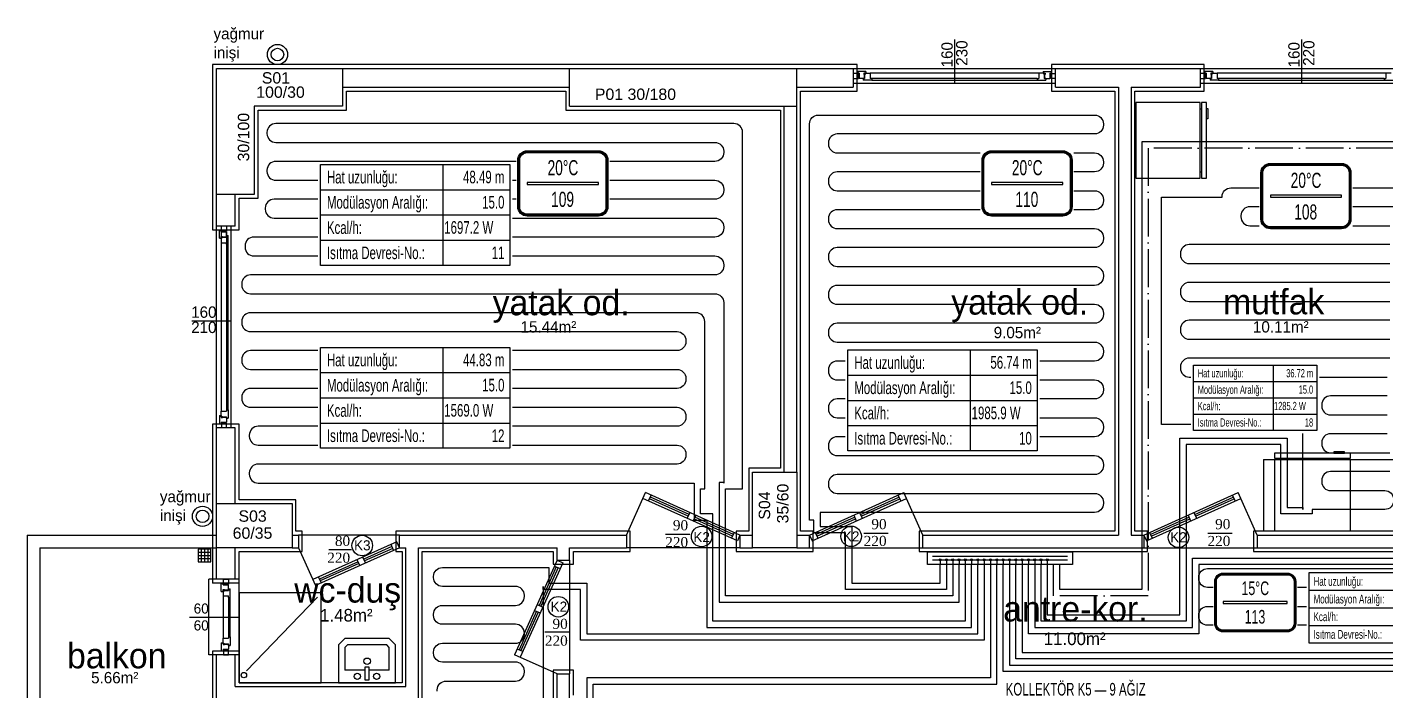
# Model space of a CAD drawing. Header units: centimetres. Extents: x 252602 to 265542, y -444050 to -441150.
# Drawn here: x 254639 to 255716, y -441994 to -441468 of the extents above; entities that cross this region are included whole.
import ezdxf
from ezdxf.enums import TextEntityAlignment as Align

# ---------------------------------------------------------------- set-up
doc = ezdxf.new("R2010")
doc.units = ezdxf.units.CM
doc.linetypes.add('ROTAS_ISITMA_DONUS', pattern=[40, 30, -5, 0, -5])
for name, color, linetype in [('ROTAS-ISITMA-CAP', 41, 'Continuous'), ('ROTAS-ISITMA-DONUS-BORU', 30, 'ROTAS_ISITMA_DONUS'), ('ROTAS-ISITMA-ETIKET', 2, 'Continuous'), ('ROTAS-ISITMA-GIDIS-BORU', 10, 'Continuous'), ('ROTAS-ISITMA-KOLLEKTOR', 1, 'Continuous'), ('ROTAS-ISITMA-MAHAL-ETIKET', 2, 'Continuous'), ('ROTAS-MIMARI', 8, 'Continuous'), ('ROTAS-MIMARI-YAZI', 8, 'Continuous')]:
    doc.layers.add(name, color=color, linetype=linetype)
doc.layers.add('ROTAS-ISITMA-PEX', color=1, linetype='Continuous', lineweight=30)
doc.styles.add('arial_1_18', font='arial.ttf', dxfattribs={"height": 0.2})
doc.styles.add('ROTAS-YAZI', font='arial.ttf')

# ---------------------------------------------------------------- blocks, each defined once
blk = doc.blocks.new('ROTAS-YI-MAHAL')
at = {"color": 2, "extrusion": (0, 0, -1)}
for points in [[(35.7, -18.4), (35.7, 18.4, 0.414214), (28.2, 25.9), (-28.2, 25.9, 0.414214), (-35.7, 18.4), (-35.7, -18.4, 0.414214), (-28.2, -25.9), (28.2, -25.9, 0.414214)], [(34.2, -18.4), (34.2, 18.4, 0.414214), (28.2, 24.4), (-28.2, 24.4, 0.414214), (-34.2, 18.4), (-34.2, -18.4, 0.414214), (-28.2, -24.4), (28.2, -24.4, 0.414214)]]:
    blk.add_lwpolyline(points, format="xyb", close=True, dxfattribs=at)
at = {"color": 4, "extrusion": (0, 0, -1)}
for points in [[(35.2, -18.4), (35.2, 18.4, 0.414214), (28.2, 25.4), (-28.2, 25.4, 0.414214), (-35.2, 18.4), (-35.2, -18.4, 0.414214), (-28.2, -25.4), (28.2, -25.4, 0.414214)], [(34.7, -18.4), (34.7, 18.4, 0.414214), (28.2, 24.9), (-28.2, 24.9, 0.414214), (-34.7, 18.4), (-34.7, -18.4, 0.414214), (-28.2, -24.9), (28.2, -24.9, 0.414214)]]:
    blk.add_lwpolyline(points, format="xyb", close=True, dxfattribs=at)
at = {"color": 2, "extrusion": (0, 0, -1)}
blk.add_lwpolyline([(28.2, -0.8), (-28.2, -0.8), (-28.2, 0.8), (28.2, 0.8)], close=True, dxfattribs=at)
at = {"color": 4, "style": 'ROTAS-YAZI', "width": 0.65}
blk.add_attdef('DERECE', (-12.1, 6.5), '', height=12, dxfattribs=at)
at = {"color": 2, "style": 'ROTAS-YAZI', "width": 0.65, "flags": 1}
for tag in ['ALAN', 'MAHAL']:
    blk.add_attdef(tag, (0, 0), '', height=5, dxfattribs=at)
at = {"color": 1, "style": 'ROTAS-YAZI', "width": 0.65}
blk.add_attdef('NO', (-9.3, -18.6), '', height=12, dxfattribs=at)
blk = doc.blocks.new('ROTAS-YI-ETIKET')
at = {"color": 2}
for p, q in [((96.9, 0), (96.9, -80)), ((0, -20), (150, -20)), ((0, -40), (150, -40)), ((0, -60), (150, -60))]:
    blk.add_line(p, q, dxfattribs=at)
at = {"color": 2, "extrusion": (0, 0, -1)}
blk.add_lwpolyline([(-150, 0), (-150, -80), (0, -80), (0, 0)], close=True, dxfattribs=at)
at = {"color": 2, "style": 'ROTAS-YAZI', "width": 0.65}
for s, p in [('Hat uzunluğu:', (5, -10)), ('Modülasyon Aralığı:', (5, -30)), ('Kcal/h:', (5, -50)), ('Isıtma Devresi-No.:', (5, -70))]:
    blk.add_text(s, height=10, dxfattribs=at).set_placement(p, align=Align.MIDDLE_LEFT)
at = {"color": 2, "style": 'ROTAS-YAZI', "width": 0.65, "flags": 1}
for tag in ['ALAN', 'NO', 'DERECE', 'BORU', 'MAHAL']:
    blk.add_attdef(tag, (0, 0), '', height=5, dxfattribs=at)
at = {"color": 2, "style": 'ROTAS-YAZI', "width": 0.65}
for tag, p in [('UZ', (145.7, -14.9)), ('AR', (145.7, -34.9)), ('NO1', (145.7, -75))]:
    blk.add_attdef(tag, text='', height=10, dxfattribs=at).set_placement(p, align=Align.RIGHT)
blk.add_attdef('YER', (98, -54.9), '', height=10, dxfattribs=at)

msp = doc.modelspace()

# ---------------------------------------------------------------- linework, layer by layer
at = {"layer": 'ROTAS-ISITMA-DONUS-BORU'}
msp.add_lwpolyline([(255767.3, -441565.9), (255763, -441564), (255528, -441564), (255528, -441919), (255453, -441919), (255453, -441894)], dxfattribs=at)
at = {"layer": 'ROTAS-ISITMA-GIDIS-BORU'}
msp.add_lwpolyline([(255767.3, -441565.9), (255773, -441564), (255773, -441559), (255523, -441559), (255523, -441914), (255458, -441914), (255458, -441894)], dxfattribs=at)
at = {"layer": 'ROTAS-ISITMA-KOLLEKTOR'}
for p, q in [((255357, -441887.5), (255464, -441887.5)), ((255357, -441890.5), (255464, -441890.5)), ((255363, -441890.5), (255363, -441894)), ((255368, -441890.5), (255368, -441894)), ((255373, -441890.5), (255373, -441894)), ((255378, -441890.5), (255378, -441894)), ((255383, -441890.5), (255383, -441894)), ((255388, -441890.5), (255388, -441894)), ((255393, -441890.5), (255393, -441894)), ((255398, -441890.5), (255398, -441894)), ((255403, -441890.5), (255403, -441894)), ((255408, -441890.5), (255408, -441894)), ((255413, -441890.5), (255413, -441894)), ((255418, -441890.5), (255418, -441894)), ((255423, -441890.5), (255423, -441894)), ((255428, -441890.5), (255428, -441894)), ((255433, -441890.5), (255433, -441894)), ((255438, -441890.5), (255438, -441894)), ((255443, -441890.5), (255443, -441894)), ((255448, -441890.5), (255448, -441894))]:
    msp.add_line(p, q, dxfattribs=at)
msp.add_lwpolyline([(255353, -441884), (255468, -441884), (255468, -441894), (255353, -441894)], close=True, dxfattribs=at)
for centre in [(255363, -441890.5), (255368, -441890.5), (255373, -441890.5), (255378, -441890.5), (255383, -441890.5), (255388, -441890.5), (255393, -441890.5), (255398, -441890.5), (255403, -441890.5), (255408, -441890.5), (255413, -441890.5), (255418, -441890.5), (255423, -441890.5), (255428, -441890.5), (255433, -441890.5), (255438, -441890.5), (255443, -441890.5), (255448, -441890.5)]:
    msp.add_circle(centre, 0.8, dxfattribs=at)
at = {"layer": 'ROTAS-ISITMA-PEX'}
for points in [[(255368, -441894), (255368, -441914), (255288, -441914), (255288, -441869), (255263, -441869), (255263, -441859), (255259.5, -441859), (255259.5, -441852.8), (255259.5, -441544.8, -0.414214), (255266.5, -441537.8), (255485.5, -441537.8, -0.414214), (255492.5, -441544.8), (255492.5, -441545.8, -0.414214), (255485.5, -441552.8), (255281.5, -441552.8, 0.414214), (255274.5, -441559.8), (255274.5, -441560.8, 0.414214), (255281.5, -441567.8), (255485.5, -441567.8, -0.414214), (255492.5, -441574.8), (255492.5, -441575.8, -0.414214), (255485.5, -441582.8), (255281.5, -441582.8, 0.414214), (255274.5, -441589.8), (255274.5, -441590.8, 0.414214), (255281.5, -441597.8), (255485.5, -441597.8, -0.414214), (255492.5, -441604.8), (255492.5, -441605.8, -0.414214), (255485.5, -441612.8), (255281.5, -441612.8, 0.414214), (255274.5, -441619.8), (255274.5, -441620.8, 0.414214), (255281.5, -441627.8), (255485.5, -441627.8, -0.414214), (255492.5, -441634.8), (255492.5, -441635.8, -0.414214), (255485.5, -441642.8), (255281.5, -441642.8, 0.414214), (255274.5, -441649.8), (255274.5, -441650.8, 0.414214), (255281.5, -441657.8), (255485.5, -441657.8, -0.414214), (255492.5, -441664.8), (255492.5, -441665.8, -0.414214), (255485.5, -441672.8), (255281.5, -441672.8, 0.414214), (255274.5, -441679.8), (255274.5, -441680.8, 0.414214), (255281.5, -441687.8), (255485.5, -441687.8, -0.414214), (255492.5, -441694.8), (255492.5, -441695.8, -0.414214), (255485.5, -441702.8), (255281.5, -441702.8, 0.414214), (255274.5, -441709.8), (255274.5, -441710.8, 0.414214), (255281.5, -441717.8), (255485.5, -441717.8, -0.414214), (255492.5, -441724.8), (255492.5, -441725.8, -0.414214), (255485.5, -441732.8), (255281.5, -441732.8, 0.414214), (255274.5, -441739.8), (255274.5, -441740.8, 0.414214), (255281.5, -441747.8), (255485.5, -441747.8, -0.414214), (255492.5, -441754.8), (255492.5, -441755.8, -0.414214), (255485.5, -441762.8), (255281.5, -441762.8, 0.414214), (255274.5, -441769.8), (255274.5, -441770.8, 0.414214), (255281.5, -441777.8), (255485.5, -441777.8, -0.414214), (255492.5, -441784.8), (255492.5, -441785.8, -0.414214), (255485.5, -441792.8), (255281.5, -441792.8, 0.414214), (255274.5, -441799.8), (255274.5, -441800.8, 0.414214), (255281.5, -441807.8), (255485.5, -441807.8, -0.414214), (255492.5, -441814.8), (255492.5, -441815.8, -0.414214), (255485.5, -441822.8), (255281.5, -441822.8, 0.414214), (255274.5, -441829.8), (255274.5, -441830.8, 0.414214), (255281.5, -441837.8), (255485.5, -441837.8, -0.414214), (255492.5, -441844.8), (255492.5, -441845.8, -0.414214), (255485.5, -441852.8), (255274.5, -441852.8), (255268, -441852.8), (255268, -441864), (255293, -441864), (255293, -441909), (255363, -441909), (255363, -441894)], [(255373, -441894), (255373, -441919), (255193, -441919), (255193, -441834), (255206.5, -441834), (255206.5, -441829.5), (255206.5, -441551.5, 0.414214), (255199.5, -441544.5), (254836.5, -441544.5, 0.414214), (254829.5, -441551.5), (254829.5, -441552.5, 0.414214), (254836.5, -441559.5), (255184.5, -441559.5, -0.414214), (255191.5, -441566.5), (255191.5, -441567.5, -0.414214), (255184.5, -441574.5), (254836.5, -441574.5, 0.414214), (254829.5, -441581.5), (254829.5, -441582.5, 0.414214), (254836.5, -441589.5), (255184.5, -441589.5, -0.414214), (255191.5, -441596.5), (255191.5, -441597.5, -0.414214), (255184.5, -441604.5), (254835.1, -441604.5, 0.414214), (254828.1, -441611.5), (254828.1, -441612.5, 0.414214), (254835.1, -441619.5), (255184.5, -441619.5, -0.414214), (255191.5, -441626.5), (255191.5, -441627.5, -0.414214), (255184.5, -441634.5), (254819.1, -441634.5, 0.414214), (254812.1, -441641.5), (254812.1, -441642.5, 0.414214), (254819.1, -441649.5), (255184.5, -441649.5, -0.414214), (255191.5, -441656.5), (255191.5, -441657.5, -0.414214), (255184.5, -441664.5), (254816.5, -441664.5, 0.414214), (254809.5, -441671.5), (254809.5, -441672.5, 0.414214), (254816.5, -441679.5), (255184.5, -441679.5, -0.414214), (255191.5, -441686.5), (255191.5, -441829.5), (255191.5, -441829), (255188, -441829), (255188, -441924), (255378, -441924), (255378, -441894)], [(255448, -441894), (255448, -441934), (255553, -441934), (255553, -441794), (255638, -441794), (255638, -441849), (255650.5, -441849), (255650.5, -441850.5), (255650.5, -441783), (255538.5, -441783), (255538.5, -441603), (255586.5, -441603), (255586.5, -441602.5, -0.414214), (255593.5, -441595.5), (255727.9, -441595.5, -0.414214)], [(255727.9, -441610.5), (255608.5, -441610.5, 0.414214), (255601.5, -441617.5), (255601.5, -441618.5, 0.414214), (255608.5, -441625.5), (255719.5, -441625.5, -0.414214)], [(255719.5, -441640.5), (255560.5, -441640.5, 0.414214), (255553.5, -441647.5), (255553.5, -441648.5, 0.414214), (255560.5, -441655.5), (255719.5, -441655.5, -0.414214)], [(255719.5, -441670.5), (255560.5, -441670.5, 0.414214), (255553.5, -441677.5), (255553.5, -441678.5, 0.414214), (255560.5, -441685.5), (255719.5, -441685.5, -0.414214)], [(255383, -441894), (255383, -441939), (255183, -441939), (255183, -441854), (255173, -441854), (255173, -441834), (255176.5, -441834), (255176.5, -441829.5), (255176.5, -441701.5, 0.414214), (255169.5, -441694.5), (254816.5, -441694.5, 0.414214), (254809.5, -441701.5), (254809.5, -441702.5, 0.414214), (254816.5, -441709.5), (255154.5, -441709.5, -0.414214), (255161.5, -441716.5), (255161.5, -441717.5, -0.414214), (255154.5, -441724.5), (254816.5, -441724.5, 0.414214), (254809.5, -441731.5), (254809.5, -441732.5, 0.414214), (254816.5, -441739.5), (255154.5, -441739.5, -0.414214), (255161.5, -441746.5), (255161.5, -441747.5, -0.414214), (255154.5, -441754.5), (254816.5, -441754.5, 0.414214), (254809.5, -441761.5), (254809.5, -441762.5, 0.414214), (254816.5, -441769.5), (255154.5, -441769.5, -0.414214), (255161.5, -441776.5), (255161.5, -441777.5, -0.414214), (255154.5, -441784.5), (254822.5, -441784.5, 0.414214), (254815.5, -441791.5), (254815.5, -441792.5, 0.414214), (254822.5, -441799.5), (255154.5, -441799.5, -0.414214), (255161.5, -441806.5), (255161.5, -441807.5, -0.414214), (255154.5, -441814.5), (254822.5, -441814.5, 0.414214), (254815.5, -441821.5), (254815.5, -441822.5, 0.414214), (254822.5, -441829.5), (255161.5, -441829.5), (255168, -441829.5), (255168, -441859), (255178, -441859), (255178, -441944), (255388, -441944), (255388, -441894)], [(255719.5, -441700.5), (255560.5, -441700.5, 0.414214), (255553.5, -441707.5), (255553.5, -441708.5, 0.414214), (255560.5, -441715.5), (255719.5, -441715.5, -0.414214)], [(255719.5, -441730.5), (255560.5, -441730.5, 0.414214), (255553.5, -441737.5), (255553.5, -441738.5, 0.414214), (255560.5, -441745.5), (255717.5, -441745.5, -0.414214)], [(255717.5, -441760.5), (255672.5, -441760.5, 0.414214), (255665.5, -441767.5), (255665.5, -441768.5, 0.414214), (255672.5, -441775.5), (255717.5, -441775.5, -0.414214)], [(255717.5, -441790.5), (255672.5, -441790.5, 0.414214), (255665.5, -441797.5), (255665.5, -441798.5, 0.414214), (255672.5, -441805.5), (255719.5, -441805.5, -0.414214)], [(255722.5, -441843.5, -0.414214), (255715.5, -441850.5), (255665.5, -441850.5), (255658, -441850.5), (255658, -441854), (255633, -441854), (255633, -441799), (255558, -441799), (255558, -441939), (255443, -441939), (255443, -441894)], [(255719.5, -441820.5), (255672.5, -441820.5, 0.414214), (255665.5, -441827.5), (255665.5, -441828.5, 0.414214), (255672.5, -441835.5), (255715.5, -441835.5, -0.414214), (255722.5, -441842.5)], [(254964.5, -441994.5), (254964.5, -441993.5, -0.414214), (254971.5, -441986.5), (255026.5, -441986.5, 0.414214), (255033.5, -441979.5), (255033.5, -441978.5, 0.414214), (255026.5, -441971.5), (254968.5, -441971.5, -0.414214), (254961.5, -441964.5), (254961.5, -441963.5, -0.414214), (254968.5, -441956.5), (255026.5, -441956.5, 0.414214), (255033.5, -441949.5), (255033.5, -441948.5, 0.414214), (255026.5, -441941.5), (254968.5, -441941.5, -0.414214), (254961.5, -441934.5), (254961.5, -441933.5, -0.414214), (254968.5, -441926.5), (255026.5, -441926.5, 0.414214), (255033.5, -441919.5), (255033.5, -441918.5, 0.414214), (255026.5, -441911.5), (254968.5, -441911.5, -0.414214), (254961.5, -441904.5), (254961.5, -441903.5, -0.414214), (254968.5, -441896.5), (255033.5, -441896.5), (255053, -441896.5), (255053, -441909), (255083, -441909), (255083, -441949), (255393, -441949), (255393, -441894)], [(255398, -441894), (255398, -441954), (255078, -441954), (255078, -441914), (255048.5, -441914), (255048.5, -441911.5), (255048.5, -442234.5, -0.414214)], [(255766.5, -441912.3), (255575, -441912.3, -0.414214), (255568, -441905.3), (255568, -441904.3, -0.414214), (255575, -441897.3), (255773.5, -441897.3)], [(255781.5, -441942.3), (255575, -441942.3, -0.414214), (255568, -441935.3), (255568, -441934.3, -0.414214), (255575, -441927.3), (255766.5, -441927.3, 0.414214)]]:
    msp.add_lwpolyline(points, format="xyb", dxfattribs=at)
for points in [[(255403, -441894), (255403, -441984), (255083, -441984), (255083, -442034)], [(255088, -442037.3), (255088, -441989), (255408, -441989), (255408, -441894)], [(255858, -441979), (255413, -441979), (255413, -441894)], [(255418, -441894), (255418, -441974), (255853, -441974)], [(255834.5, -441969), (255423, -441969), (255423, -441894)], [(255428, -441894), (255428, -441964), (255819.5, -441964)], [(255778, -441894), (255568, -441894), (255568, -441949), (255433, -441949), (255433, -441894)], [(255438, -441894), (255438, -441944), (255563, -441944), (255563, -441889), (255783, -441889)]]:
    msp.add_lwpolyline(points, dxfattribs=at)
at = {"layer": 'ROTAS-MIMARI', "ltscale": 0.03}
for p, q in [((255374.4, -441477.9), (255374.4, -441512.6)), ((255649.4, -441477.9), (255649.4, -441512.6)), ((254889.4, -441497.8), (254786.4, -441497.8)), ((254786.4, -441497.8), (254786.4, -441600.8)), ((255069.4, -441497.8), (254889.4, -441497.8)), ((254889.4, -441500.8), (255069.4, -441500.8)), ((255249.4, -441497.8), (255069.4, -441497.8)), ((255297.2, -441497.8), (255249.4, -441497.8)), ((255249.4, -441500.8), (255294.2, -441500.8)), ((255294.4, -441515.8), (255294.4, -441500.8)), ((255294.4, -441515.8), (255294.4, -441500.8)), ((255294.4, -441500.8), (255454.4, -441500.8)), ((255298.4, -441504.8), (255294.4, -441504.8)), ((255297.4, -441518.8), (255297.4, -441497.8)), ((255297.7, -441503.2), (255297.7, -441504.6)), ((255304.1, -441503.2), (255297.7, -441503.2)), ((255298.9, -441504.6), (255297.7, -441504.6)), ((255298.4, -441508.8), (255298.4, -441504.8)), ((255298.9, -441504.6), (255298.9, -441508.8)), ((255302.6, -441504.6), (255302.6, -441505.6)), ((255304.1, -441504.6), (255302.6, -441504.6)), ((255302.9, -441505.6), (255302.6, -441505.6)), ((255302.9, -441505.6), (255302.9, -441508.8)), ((255303.2, -441504.6), (255307.6, -441504.6)), ((255303.2, -441504.6), (255303.2, -441505.1)), ((255303.5, -441505.1), (255303.2, -441505.1)), ((255303.5, -441505.6), (255303.2, -441505.6)), ((255303.2, -441505.6), (255303.2, -441508.8)), ((255303.5, -441505.1), (255303.5, -441505.6)), ((255304.1, -441503.2), (255304.1, -441504.6)), ((255441.2, -441504.6), (255307.6, -441504.6)), ((255307.6, -441504.6), (255307.6, -441508.8)), ((255445.6, -441504.6), (255441.2, -441504.6)), ((255441.2, -441504.6), (255441.2, -441508.8)), ((255444.7, -441503.2), (255444.7, -441504.6)), ((255444.7, -441503.2), (255451.1, -441503.2)), ((255444.7, -441504.6), (255446.2, -441504.6)), ((255445.3, -441505.1), (255445.6, -441505.1)), ((255445.3, -441505.1), (255445.3, -441505.6)), ((255445.3, -441505.6), (255445.6, -441505.6)), ((255445.6, -441504.6), (255445.6, -441505.1)), ((255445.6, -441505.6), (255445.6, -441508.8)), ((255445.9, -441505.6), (255445.9, -441508.8)), ((255445.9, -441505.6), (255446.2, -441505.6)), ((255446.2, -441504.6), (255446.2, -441505.6)), ((255449.9, -441504.6), (255449.9, -441508.8)), ((255449.9, -441504.6), (255451.1, -441504.6)), ((255450.4, -441504.8), (255454.4, -441504.8)), ((255450.4, -441508.8), (255450.4, -441504.8)), ((255451.1, -441503.2), (255451.1, -441504.6)), ((255572.4, -441497.8), (255451.4, -441497.8)), ((255451.4, -441497.8), (255451.4, -441518.8)), ((255454.4, -441500.8), (255569.4, -441500.8)), ((255454.4, -441515.8), (255454.4, -441500.8)), ((255569.4, -441515.8), (255569.4, -441500.8)), ((255569.4, -441515.8), (255569.4, -441500.8)), ((255569.4, -441500.8), (255729.4, -441500.8)), ((255573.4, -441504.8), (255569.4, -441504.8)), ((255572.4, -441518.8), (255572.4, -441497.8)), ((255572.7, -441503.2), (255572.7, -441504.6)), ((255579.1, -441503.2), (255572.7, -441503.2)), ((255573.9, -441504.6), (255572.7, -441504.6)), ((255573.4, -441508.8), (255573.4, -441504.8)), ((255573.9, -441504.6), (255573.9, -441508.8)), ((255577.6, -441504.6), (255577.6, -441505.6)), ((255579.1, -441504.6), (255577.6, -441504.6)), ((255577.9, -441505.6), (255577.6, -441505.6)), ((255577.9, -441505.6), (255577.9, -441508.8)), ((255578.2, -441504.6), (255582.6, -441504.6)), ((255578.2, -441504.6), (255578.2, -441505.1)), ((255578.5, -441505.1), (255578.2, -441505.1)), ((255578.5, -441505.6), (255578.2, -441505.6)), ((255578.2, -441505.6), (255578.2, -441508.8)), ((255578.5, -441505.1), (255578.5, -441505.6)), ((255579.1, -441503.2), (255579.1, -441504.6)), ((255716.2, -441504.6), (255582.6, -441504.6)), ((255582.6, -441504.6), (255582.6, -441508.8)), ((255720.6, -441504.6), (255716.2, -441504.6)), ((255716.2, -441504.6), (255716.2, -441508.8)), ((254889.4, -441515.8), (255069.4, -441515.8)), ((255249.4, -441515.8), (255294.2, -441515.8)), ((255294.4, -441508.8), (255298.4, -441508.8)), ((255294.4, -441512.6), (255454.4, -441512.6)), ((255302.9, -441508.8), (255298.9, -441508.8)), ((255302, -441508.8), (255303.2, -441508.8)), ((255302, -441508.8), (255302, -441510.2)), ((255308.8, -441510.2), (255302, -441510.2)), ((255308.8, -441508.8), (255307.6, -441508.8)), ((255440, -441508.8), (255308.8, -441508.8)), ((255308.8, -441508.8), (255308.8, -441510.2)), ((255308.8, -441510.2), (255440, -441510.2)), ((255440, -441508.8), (255440, -441510.2)), ((255440, -441508.8), (255441.2, -441508.8)), ((255440, -441510.2), (255446.8, -441510.2)), ((255446.8, -441508.8), (255445.6, -441508.8)), ((255445.9, -441508.8), (255449.9, -441508.8)), ((255446.8, -441508.8), (255446.8, -441510.2)), ((255454.4, -441508.8), (255450.4, -441508.8)), ((255454.4, -441515.8), (255504.4, -441515.8)), ((255504.4, -441515.8), (255504.4, -441870.8)), ((255514.4, -441515.8), (255514.4, -441870.8)), ((255514.4, -441515.8), (255569.4, -441515.8)), ((255569.4, -441508.8), (255573.4, -441508.8)), ((255569.4, -441512.6), (255729.4, -441512.6)), ((255577.9, -441508.8), (255573.9, -441508.8)), ((255577, -441508.8), (255578.2, -441508.8)), ((255577, -441508.8), (255577, -441510.2)), ((255583.8, -441510.2), (255577, -441510.2)), ((255583.8, -441508.8), (255582.6, -441508.8)), ((255715, -441508.8), (255583.8, -441508.8)), ((255583.8, -441508.8), (255583.8, -441510.2)), ((255583.8, -441510.2), (255715, -441510.2)), ((255715, -441508.8), (255715, -441510.2)), ((255715, -441508.8), (255716.2, -441508.8)), ((255715, -441510.2), (255721.8, -441510.2)), ((254892.4, -441518.8), (255066.4, -441518.8)), ((254892.4, -441533.8), (254892.4, -441518.8)), ((255066.4, -441518.8), (255066.4, -441533.8)), ((255252.4, -441518.8), (255297.2, -441518.8)), ((255252.4, -441533.8), (255252.4, -441518.8)), ((255451.4, -441518.8), (255501.4, -441518.8)), ((255501.4, -441518.8), (255501.4, -441867.8)), ((255517.4, -441867.8), (255517.4, -441518.8)), ((255517.4, -441518.8), (255572.4, -441518.8)), ((255569.2, -441527.8), (255518.1, -441527.8)), ((255518.1, -441527.8), (255518.1, -441587.8)), ((255569.2, -441587.8), (255569.2, -441527.8)), ((255570.2, -441527.8), (255570.2, -441587.8)), ((255574.1, -441527.8), (255570.2, -441527.8)), ((255574.1, -441587.8), (255574.1, -441527.8)), ((254822.4, -441603.8), (254822.4, -441533.8)), ((254822.4, -441533.8), (254892.4, -441533.8)), ((255066.4, -441533.8), (255236.4, -441533.8)), ((255236.4, -441533.8), (255236.4, -441817.8)), ((255239.4, -441820.8), (255239.4, -441530.8)), ((255249.4, -441820.8), (255249.4, -441530.8)), ((255252.4, -441822.8), (255252.4, -441533.8)), ((255569.2, -441532.8), (255570.2, -441532.8)), ((255574.1, -441532.5), (255575.1, -441532.5)), ((255574.1, -441540.9), (255574.1, -441532.5)), ((255575.1, -441532.5), (255575.1, -441540.9)), ((255575.1, -441540.9), (255574.1, -441540.9)), ((255569.2, -441582.8), (255570.2, -441582.8)), ((255518.1, -441587.8), (255569.2, -441587.8)), ((255570.2, -441587.8), (255574.1, -441587.8)), ((254786.4, -441600.8), (254786.4, -441628.8)), ((254789.4, -441625.8), (254789.4, -441600.8)), ((254804.4, -441625.8), (254804.4, -441600.8)), ((254807.4, -441628.8), (254807.4, -441603.8)), ((254807.4, -441603.8), (254822.4, -441603.8)), ((254804.4, -441625.8), (254789.4, -441625.8)), ((254789.4, -441785.8), (254789.4, -441625.8)), ((254793.4, -441629.8), (254793.4, -441625.8)), ((254797.4, -441625.8), (254797.4, -441629.8)), ((254801.2, -441785.8), (254801.2, -441625.8)), ((254786.4, -441628.8), (254807.4, -441628.8)), ((254791.8, -441629.1), (254793.2, -441629.1)), ((254791.8, -441635.5), (254791.8, -441629.1)), ((254791.8, -441635.5), (254793.2, -441635.5)), ((254793.2, -441629.1), (254793.2, -441772.6)), ((254793.2, -441630.3), (254793.2, -441629.1)), ((254793.2, -441630.3), (254797.4, -441630.3)), ((254793.2, -441634), (254794.2, -441634)), ((254793.2, -441635.5), (254793.2, -441634)), ((254793.2, -441634.6), (254793.2, -441639)), ((254793.2, -441634.6), (254793.7, -441634.6)), ((254797.4, -441629.8), (254793.4, -441629.8)), ((254793.7, -441634.9), (254793.7, -441634.6)), ((254793.7, -441634.9), (254794.2, -441634.9)), ((254794.2, -441634.3), (254794.2, -441634)), ((254794.2, -441634.3), (254797.4, -441634.3)), ((254794.2, -441634.9), (254794.2, -441634.6)), ((254794.2, -441634.6), (254797.4, -441634.6)), ((254797.4, -441630.3), (254797.4, -441771.4)), ((254797.4, -441634.3), (254797.4, -441630.3)), ((254797.4, -441633.4), (254797.4, -441634.6)), ((254797.4, -441633.4), (254798.8, -441633.4)), ((254798.8, -441771.4), (254798.8, -441633.4)), ((254798.8, -441640.2), (254798.8, -441633.4)), ((254793.2, -441639), (254797.4, -441639)), ((254797.4, -441640.2), (254797.4, -441639)), ((254797.4, -441640.2), (254798.8, -441640.2)), ((254769.8, -441700.8), (254801.2, -441700.8)), ((254791.8, -441776.1), (254791.8, -441782.5)), ((254791.8, -441776.1), (254793.2, -441776.1)), ((254793.2, -441772.6), (254797.4, -441772.6)), ((254793.2, -441777), (254793.2, -441772.6)), ((254793.2, -441776.1), (254793.2, -441777.6)), ((254793.7, -441776.7), (254794.2, -441776.7)), ((254793.7, -441776.7), (254793.7, -441777)), ((254794.2, -441776.7), (254794.2, -441777)), ((254797.4, -441771.4), (254797.4, -441772.6)), ((254797.4, -441771.4), (254798.8, -441771.4)), ((254798.8, -441771.4), (254798.8, -441778.2)), ((254786.4, -441782.8), (254786.4, -441845.8)), ((254807.4, -441782.8), (254786.4, -441782.8)), ((254789.4, -441845.8), (254789.4, -441785.8)), ((254804.4, -441785.8), (254789.4, -441785.8)), ((254791.8, -441782.5), (254793.2, -441782.5)), ((254793.2, -441777), (254793.7, -441777)), ((254793.2, -441777.6), (254794.2, -441777.6)), ((254793.2, -441781.3), (254793.2, -441782.5)), ((254793.2, -441781.3), (254797.4, -441781.3)), ((254793.4, -441781.8), (254793.4, -441785.8)), ((254797.4, -441781.8), (254793.4, -441781.8)), ((254794.2, -441777), (254797.4, -441777)), ((254794.2, -441777.3), (254794.2, -441777.6)), ((254794.2, -441777.3), (254797.4, -441777.3)), ((254797.4, -441778.2), (254797.4, -441777)), ((254797.4, -441777.3), (254797.4, -441781.3)), ((254797.4, -441778.2), (254798.8, -441778.2)), ((254797.4, -441785.8), (254797.4, -441781.8)), ((254804.4, -441845.8), (254804.4, -441785.8)), ((254807.4, -441842.8), (254807.4, -441782.8)), ((255688.2, -441805.9), (255628.2, -441805.9)), ((255628.2, -441805.9), (255628.2, -441809.8)), ((255683.5, -441804.8), (255675.1, -441804.8)), ((255675.1, -441804.8), (255675.1, -441805.9)), ((255675.1, -441805.9), (255683.5, -441805.9)), ((255683.5, -441805.9), (255683.5, -441804.8)), ((255688.2, -441809.8), (255688.2, -441805.9)), ((255211.4, -441817.8), (255211.4, -441867.8)), ((255236.4, -441817.8), (255211.4, -441817.8)), ((255619.4, -441810.8), (255734.4, -441810.8)), ((255619.4, -441810.8), (255619.4, -441867.8)), ((255628.2, -441809.8), (255688.2, -441809.8)), ((255688.2, -441810.8), (255628.2, -441810.8)), ((255628.2, -441810.8), (255628.2, -441866.9)), ((255633.2, -441810.8), (255633.2, -441809.8)), ((255683.2, -441810.8), (255683.2, -441809.8)), ((255688.2, -441866.9), (255688.2, -441810.8)), ((255252.4, -441867.8), (255252.4, -441822.8)), ((255114.4, -441870.8), (255129.5, -441837.1)), ((255204.4, -441870.8), (255129.5, -441837.1)), ((255132, -441843.7), (255134.1, -441839.2)), ((255164, -441854.4), (255133.4, -441840.7)), ((255259.4, -441870.8), (255334.3, -441837.1)), ((255299.8, -441854.4), (255330.4, -441840.7)), ((255331.8, -441843.7), (255329.7, -441839.2)), ((255349.4, -441870.8), (255334.3, -441837.1)), ((255524.4, -441870.8), (255599.3, -441837.1)), ((255564.8, -441854.4), (255595.4, -441840.7)), ((255596.8, -441843.7), (255594.7, -441839.2)), ((255614.4, -441870.8), (255599.3, -441837.1)), ((254786.4, -441845.8), (254786.4, -441880.8)), ((254852.4, -441842.8), (254807.4, -441842.8)), ((254852.4, -441867.8), (254852.4, -441842.8)), ((255202.4, -441875.3), (255127.5, -441841.7)), ((255163.4, -441855.8), (255132.8, -441842.1)), ((255261.5, -441875.3), (255336.3, -441841.7)), ((255300.4, -441855.8), (255331, -441842.1)), ((255526.5, -441875.3), (255601.3, -441841.7)), ((255565.4, -441855.8), (255596, -441842.1)), ((255164.7, -441852.9), (255162.6, -441857.5)), ((255169.3, -441855), (255167.2, -441859.5)), ((255198.5, -441871.6), (255167.9, -441857.9)), ((255199.2, -441870.2), (255168.6, -441856.5)), ((255264.6, -441870.2), (255295.2, -441856.5)), ((255265.3, -441871.6), (255295.9, -441857.9)), ((255294.6, -441855), (255296.6, -441859.5)), ((255299.1, -441852.9), (255301.2, -441857.5)), ((255529.6, -441870.2), (255560.2, -441856.5)), ((255530.3, -441871.6), (255560.9, -441857.9)), ((255559.6, -441855), (255561.6, -441859.5)), ((255564.1, -441852.9), (255566.2, -441857.5)), ((254849.4, -441870.8), (254854.4, -441870.8)), ((254857.4, -441867.8), (254852.4, -441867.8)), ((254934.4, -441870.8), (254854.4, -441870.8)), ((254857.4, -441883.8), (254857.4, -441867.8)), ((255117.4, -441867.8), (254931.6, -441867.8)), ((254931.6, -441867.8), (254931.6, -441883.8)), ((254934.6, -441870.8), (255114.4, -441870.8)), ((254934.6, -441880.8), (254934.6, -441870.8)), ((255114.4, -441870.8), (255114.4, -441880.8)), ((255117.4, -441883.8), (255117.4, -441867.8)), ((255145.3, -441870.1), (255164.6, -441870.1)), ((255199.9, -441868.7), (255197.8, -441873.3)), ((255211.4, -441867.8), (255201.4, -441867.8)), ((255201.4, -441867.8), (255201.4, -441883.8)), ((255204.4, -441870.8), (255202.4, -441875.3)), ((255204.4, -441870.8), (255214.4, -441870.8)), ((255204.4, -441870.8), (255204.4, -441880.8)), ((255249.4, -441870.8), (255259.4, -441870.8)), ((255262.4, -441867.8), (255252.4, -441867.8)), ((255259.4, -441880.8), (255259.4, -441870.8)), ((255259.4, -441870.8), (255261.5, -441875.3)), ((255262.4, -441883.8), (255262.4, -441867.8)), ((255264, -441868.7), (255266, -441873.3)), ((255302.6, -441869.2), (255321.9, -441869.2)), ((255501.4, -441867.8), (255346.4, -441867.8)), ((255346.4, -441867.8), (255346.4, -441883.8)), ((255349.4, -441870.8), (255504.4, -441870.8)), ((255349.4, -441880.8), (255349.4, -441870.8)), ((255514.4, -441870.8), (255524.4, -441870.8)), ((255527.4, -441867.8), (255517.4, -441867.8)), ((255524.4, -441870.8), (255524.4, -441880.8)), ((255524.4, -441870.8), (255526.5, -441875.3)), ((255527.4, -441883.8), (255527.4, -441867.8)), ((255529, -441868.7), (255531, -441873.3)), ((255575.1, -441869.2), (255594.4, -441869.2)), ((255731.4, -441867.8), (255611.4, -441867.8)), ((255611.4, -441867.8), (255611.4, -441883.8)), ((255614.4, -441870.8), (255734.4, -441870.8)), ((255614.4, -441870.8), (255614.4, -441880.8)), ((254784.9, -441881.9), (254774.9, -441881.9)), ((254774.9, -441881.9), (254774.9, -441891.9)), ((254774.9, -441884.3), (254784.9, -441884.3)), ((254777.4, -441881.9), (254777.4, -441891.9)), ((254780, -441881.9), (254780, -441891.9)), ((254782.6, -441881.9), (254782.6, -441891.9)), ((254784.9, -441891.9), (254784.9, -441881.9)), ((254786.4, -441880.8), (254786.4, -441908.8)), ((254789.4, -441905.8), (254789.4, -441880.8)), ((254804.4, -441905.8), (254804.4, -441880.8)), ((254807.4, -441883.8), (254849.4, -441883.8)), ((254807.4, -441908.8), (254807.4, -441883.8)), ((254849.4, -441880.8), (254854.4, -441880.8)), ((254849.4, -441883.8), (254857.4, -441883.8)), ((254854.4, -441880.8), (254867.9, -441910.7)), ((254932.4, -441876.2), (254865.8, -441906.1)), ((254934.4, -441880.8), (254867.9, -441910.7)), ((254878.4, -441882.1), (254896.5, -441882.1)), ((254928.5, -441879.9), (254906.3, -441889.9)), ((254929.2, -441881.3), (254906.9, -441891.3)), ((254929.9, -441882.8), (254927.8, -441878.3)), ((254931.6, -441883.8), (254936.6, -441883.8)), ((254934.4, -441880.8), (254932.4, -441876.2)), ((254934.6, -441880.8), (254939.6, -441880.8)), ((254936.6, -441883.8), (254936.6, -441987.8)), ((254939.6, -441990.8), (254939.6, -441880.8)), ((254949.6, -441880.8), (255059.4, -441880.8)), ((254949.6, -442000.8), (254949.6, -441880.8)), ((254952.6, -441883.8), (255056.4, -441883.8)), ((254952.6, -442003.8), (254952.6, -441883.8)), ((255056.4, -441883.8), (255056.4, -441893.8)), ((255059.4, -441890.8), (255059.4, -441880.8)), ((255069.4, -441890.8), (255069.4, -441880.8)), ((255069.4, -441880.8), (255114.4, -441880.8)), ((255072.4, -441893.8), (255072.4, -441883.8)), ((255072.4, -441883.8), (255117.4, -441883.8)), ((255204.4, -441880.8), (255114.4, -441880.8)), ((255201.4, -441883.8), (255262.4, -441883.8)), ((255204.4, -441880.8), (255214.4, -441880.8)), ((255249.4, -441880.8), (255259.4, -441880.8)), ((255259.4, -441880.8), (255349.4, -441880.8)), ((255346.4, -441883.8), (255527.4, -441883.8)), ((255349.4, -441880.8), (255524.4, -441880.8)), ((255524.4, -441880.8), (255614.4, -441880.8)), ((255611.4, -441883.8), (255771.4, -441883.8)), ((255614.4, -441880.8), (255774.4, -441880.8)), ((254774.9, -441886.9), (254784.9, -441886.9)), ((254774.9, -441889.4), (254784.9, -441889.4)), ((254774.9, -441891.9), (254784.9, -441891.9)), ((254901.7, -441891.9), (254871.1, -441905.7)), ((254902.3, -441893.4), (254871.7, -441907.1)), ((254903, -441894.9), (254901, -441890.3)), ((254907.6, -441892.8), (254905.5, -441888.3)), ((255059.4, -441890.8), (255025.8, -441965.6)), ((255064, -441892.8), (255030.3, -441967.7)), ((255056.4, -441893.8), (255072.4, -441893.8)), ((255059.4, -441890.8), (255069.4, -441890.8)), ((255059.4, -441890.8), (255064, -441892.8)), ((255069.4, -441890.8), (255069.4, -441980.8)), ((254783.4, -441965.8), (254783.4, -441905.8)), ((254789.4, -441905.8), (254783.4, -441905.8)), ((254804.4, -441905.8), (254789.4, -441905.8)), ((254794.9, -441909.8), (254794.9, -441905.8)), ((254794.9, -441905.8), (254798.9, -441905.8)), ((254798.9, -441905.8), (254798.9, -441909.8)), ((254807.4, -441905.8), (254804.4, -441905.8)), ((254807.4, -441965.8), (254807.4, -441905.8)), ((254870.4, -441904.1), (254872.4, -441908.6)), ((255058.8, -441896), (255045.1, -441926.6)), ((255060.3, -441896.6), (255046.5, -441927.2)), ((255057.4, -441895.3), (255061.9, -441897.4)), ((254807.4, -441908.8), (254786.4, -441908.8)), ((254793.3, -441915.5), (254793.3, -441909.1)), ((254793.3, -441909.1), (254794.7, -441909.1)), ((254793.3, -441915.5), (254794.7, -441915.5)), ((254794.7, -441910.3), (254794.7, -441909.1)), ((254794.7, -441910.3), (254798.9, -441910.3)), ((254794.7, -441915.5), (254794.7, -441914)), ((254794.7, -441914), (254795.7, -441914)), ((254794.7, -441914.6), (254795.2, -441914.6)), ((254794.7, -441914.6), (254794.7, -441919)), ((254798.9, -441909.8), (254794.9, -441909.8)), ((254795.2, -441914.9), (254795.2, -441914.6)), ((254795.2, -441914.9), (254795.7, -441914.9)), ((254795.7, -441914.3), (254795.7, -441914)), ((254795.7, -441914.3), (254798.9, -441914.3)), ((254795.7, -441914.6), (254798.9, -441914.6)), ((254795.7, -441914.9), (254795.7, -441914.6)), ((254798.9, -441914.3), (254798.9, -441910.3)), ((254798.9, -441913.4), (254800.3, -441913.4)), ((254798.9, -441913.4), (254798.9, -441914.6)), ((254800.3, -441920.2), (254800.3, -441913.4)), ((254807.4, -441987.8), (254807.4, -441916.4)), ((254807.4, -441916.4), (254807.4, -441987.8)), ((254807.4, -441916.4), (254872.4, -441916.4)), ((254872.4, -441987.8), (254872.4, -441916.4)), ((254794.7, -441919), (254798.9, -441919)), ((254794.7, -441919), (254794.7, -441952.6)), ((254798.9, -441920.2), (254798.9, -441919)), ((254798.9, -441920.2), (254800.3, -441920.2)), ((254798.9, -441920.2), (254798.9, -441951.4)), ((254800.3, -441951.4), (254800.3, -441920.2)), ((254869.4, -441919.9), (254813.2, -441978.5)), ((255043.6, -441925.9), (255048.2, -441928)), ((254768.1, -441935.8), (254807.4, -441935.8)), ((255043, -441931.2), (255029.3, -441961.8)), ((255044.5, -441931.8), (255030.7, -441962.4)), ((255041.6, -441930.5), (255046.1, -441932.5)), ((255049.8, -441947.5), (255069.2, -441947.5)), ((254793.3, -441956.1), (254793.3, -441962.5)), ((254793.3, -441956.1), (254794.7, -441956.1)), ((254794.7, -441952.6), (254798.9, -441952.6)), ((254794.7, -441957), (254794.7, -441952.6)), ((254794.7, -441956.1), (254794.7, -441957.6)), ((254794.7, -441957), (254795.2, -441957)), ((254794.7, -441957.6), (254795.7, -441957.6)), ((254795.2, -441956.7), (254795.7, -441956.7)), ((254795.2, -441956.7), (254795.2, -441957)), ((254795.7, -441956.7), (254795.7, -441957)), ((254795.7, -441957), (254798.9, -441957)), ((254795.7, -441957.3), (254795.7, -441957.6)), ((254795.7, -441957.3), (254798.9, -441957.3)), ((254798.9, -441951.4), (254798.9, -441952.6)), ((254798.9, -441951.4), (254800.3, -441951.4)), ((254798.9, -441958.2), (254798.9, -441957)), ((254798.9, -441957.3), (254798.9, -441961.3)), ((254798.9, -441958.2), (254800.3, -441958.2)), ((254800.3, -441951.4), (254800.3, -441958.2)), ((254891.1, -441952.8), (254886.1, -441957.8)), ((254886.1, -441957.8), (254886.1, -441987.8)), ((254926.4, -441952.8), (254891.1, -441952.8)), ((254893.2, -441957.8), (254891.1, -441959.8)), ((254924.4, -441957.8), (254893.2, -441957.8)), ((254926.4, -441959.8), (254924.4, -441957.8)), ((254931.4, -441957.8), (254926.4, -441952.8)), ((254931.4, -441987.8), (254931.4, -441957.8)), ((254789.4, -441965.8), (254783.4, -441965.8)), ((254786.4, -441962.8), (254786.4, -442018.8)), ((254807.4, -441962.8), (254786.4, -441962.8)), ((254789.4, -442015.8), (254789.4, -441965.8)), ((254804.4, -441965.8), (254789.4, -441965.8)), ((254793.3, -441962.5), (254794.7, -441962.5)), ((254794.7, -441961.3), (254794.7, -441962.5)), ((254794.7, -441961.3), (254798.9, -441961.3)), ((254794.9, -441961.8), (254794.9, -441965.8)), ((254798.9, -441961.8), (254794.9, -441961.8)), ((254794.9, -441965.8), (254798.9, -441965.8)), ((254798.9, -441965.8), (254798.9, -441961.8)), ((254804.4, -441990.8), (254804.4, -441965.8)), ((254807.4, -441965.8), (254804.4, -441965.8)), ((254891.1, -441959.8), (254891.1, -441977.8)), ((254926.4, -441977.8), (254926.4, -441959.8)), ((255059.4, -441980.8), (255025.8, -441965.6)), ((255032.4, -441963.1), (255027.8, -441961.1)), ((254907.1, -441977.8), (254891.1, -441977.8)), ((254910.5, -441975.5), (254907.1, -441975.5)), ((254907.1, -441975.5), (254907.1, -441985.5)), ((254910.5, -441985.5), (254910.5, -441975.5)), ((254926.4, -441977.8), (254910.5, -441977.8)), ((255072.4, -441977.8), (255056.4, -441977.8)), ((255056.4, -441977.8), (255056.4, -442252.8)), ((255059.4, -442255.8), (255059.4, -441980.8)), ((255059.4, -441980.8), (255069.4, -441980.8)), ((255069.4, -442000.8), (255069.4, -441980.8)), ((255072.4, -441997.8), (255072.4, -441977.8)), ((254804.4, -441990.8), (254939.6, -441990.8)), ((254936.6, -441987.8), (254807.4, -441987.8)), ((254807.4, -441987.8), (254872.4, -441987.8)), ((254886.1, -441987.8), (254931.4, -441987.8)), ((254907.1, -441985.5), (254910.5, -441985.5))]:
    msp.add_line(p, q, dxfattribs=at)
for points in [[(254789.4, -441600.8), (254789.4, -441500.8)], [(254789.4, -441500.8), (254889.4, -441500.8)], [(254889.4, -441500.8), (254889.4, -441530.8)], [(255069.4, -441530.8), (255069.4, -441500.8)], [(255069.4, -441500.8), (255249.4, -441500.8)], [(255249.4, -441530.8), (255249.4, -441500.8)], [(254889.4, -441530.8), (254819.4, -441530.8)], [(254819.4, -441530.8), (254819.4, -441600.8)], [(255069.4, -441530.8), (255249.4, -441530.8)], [(254819.4, -441600.8), (254789.4, -441600.8)], [(255214.4, -441880.8), (255214.4, -441820.8)], [(255214.4, -441820.8), (255249.4, -441820.8)], [(255249.4, -441820.8), (255249.4, -441880.8)], [(254789.4, -441880.8), (254789.4, -441845.8)], [(254789.4, -441845.8), (254849.4, -441845.8)], [(254849.4, -441845.8), (254849.4, -441880.8)], [(254639.4, -441870.8), (254639.4, -442145.8)], [(254639.4, -441870.8), (254789.4, -441870.8)], [(254854.4, -441870.8), (254854.4, -441880.8)], [(254649.4, -441880.8), (254649.4, -442145.8)], [(254649.4, -441880.8), (254789.4, -441880.8)], [(254849.4, -441880.8), (254789.4, -441880.8)], [(255249.4, -441880.8), (255214.4, -441880.8)]]:
    msp.add_lwpolyline(points, dxfattribs=at)
for centre, radius in [((254837.8, -441489.8), 8), ((254837.8, -441489.8), 5), ((254778.4, -441855.9), 8), ((254778.4, -441855.9), 5), ((254905, -441879.1), 8.14), ((255174, -441871.9), 8.14), ((255292.5, -441871.8), 8.14), ((255552, -441872.6), 8.14), ((255060.4, -441927.6), 8.14), ((254908.9, -441970.8), 2.52), ((254811.2, -441981.8), 2.18), ((254901.1, -441982.8), 2.52), ((254916.4, -441982.8), 2.52)]:
    msp.add_circle(centre, radius, dxfattribs=at)

# ---------------------------------------------------------------- texts
at = {"layer": 'ROTAS-ISITMA-CAP', "color": 41, "style": 'ROTAS-YAZI', "width": 0.65}
msp.add_text('KOLLEKTÖR K5 — 9 AĞIZ', height=10, dxfattribs=at).set_placement((255415, -441998))
at = {"layer": 'ROTAS-MIMARI-YAZI', "ltscale": 0.03}
for s, p in [('160', (255373, -441500)), ('230', (255384.7, -441498.7)), ('160', (255648, -441500)), ('220', (255659.7, -441498.7))]:
    msp.add_text(s, height=9, rotation=90, dxfattribs=at).set_placement(p)
at = {"layer": 'ROTAS-MIMARI-YAZI', "ltscale": 0.03, "style": 'arial_1_18'}
for s, p in [('S01', (254825.4, -441512.8)), ('100/30', (254821, -441524.1)), ('P01 30/180', (255089.4, -441525.8)), ('S03', (254806.9, -441860.2)), ('60/35', (254802.3, -441873.7))]:
    msp.add_text(s, height=9, dxfattribs=at).set_placement(p)
for s, p in [('30/100', (254815.4, -441574.5)), ('S04', (255228.3, -441858.6)), ('35/60', (255242.8, -441861.5))]:
    msp.add_text(s, height=9, rotation=90, dxfattribs=at).set_placement(p)
at = {"layer": 'ROTAS-MIMARI-YAZI', "ltscale": 0.03}
for s, height, p in [('160', 9, (254769.4, -441698.5)), ('210', 9, (254769.4, -441710.6)), ('60', 8, (254771.4, -441933)), ('60', 8, (254771.4, -441946.4))]:
    msp.add_text(s, height=height, dxfattribs=at).set_placement(p)
for s, width, insert, char_height, attachment_point in [('yağmur\\Pinişi', 115.95, (254787.1, -441495.5), 9, 7), ('yatak od.', 237.649, (255116.9, -441676.5), 20, 3), ('yatak od.', 237.649, (255480.4, -441676), 20, 3), ('mutfak', 237.649, (255667.6, -441675.8), 20, 3), ('15.44m²', 64.717, (255030.5, -441701.2), 9, 1), ('10.11m²', 64.717, (255611, -441701.2), 9, 1), ('9.05m²', 64.717, (255405.5, -441705.7), 9, 1), ('yağmur\\Pinişi', 115.95, (254744.6, -441862.5), 9, 7), ('wc-duş', 237.649, (254935.8, -441904.3), 20, 3), ('antre-kor.', 237.649, (255527.5, -441919.3), 20, 3), ('1.48m²', 64.717, (254913.2, -441929.3), 10, 3), ('11.00m²', 64.717, (255494.2, -441948), 10, 3), ('balkon', 237.649, (254749.8, -441956.4), 20, 3), ('5.66m²', 64.717, (254690.1, -441979.3), 9, 1)]:
    msp.add_mtext_dynamic_manual_height_columns(s, width=width, gutter_width=45, heights=[0], dxfattribs=dict(at, insert=insert, char_height=char_height, attachment_point=attachment_point))
at = {"layer": 'ROTAS-MIMARI-YAZI', "ltscale": 0.03, "char_height": 8}
for s, insert, width, attachment_point in [('{\\fTimes New Roman|b0|i0|c162|p18;90\\P220}', (255163.3, -441859), 23.511, 3), ('{\\fTimes New Roman|b0|i0|c162|p18;90\\P220}', (255320.6, -441858.1), 23.511, 3), ('{\\fTimes New Roman|b0|i0|c162|p18;90\\P220}', (255593.1, -441858.1), 23.511, 3), ('{\\fTimes New Roman|b0|i0|c162|p18;80\\P220}', (254895.4, -441871.4), 23.511, 3), ('K2', (255167.5, -441876.4), 23.892, 7), ('K2', (255286, -441875.8), 23.892, 7), ('K2', (255545.4, -441876.5), 23.892, 7), ('K3', (254911.6, -441874.9), 23.892, 3), ('K2', (255067.4, -441931.5), 23.892, 9), ('{\\fTimes New Roman|b0|i0|c162|p18;90\\P220}', (255067.9, -441958.6), 23.511, 9)]:
    msp.add_mtext(s, dxfattribs=dict(at, insert=insert, width=width, attachment_point=attachment_point))

# ---------------------------------------------------------------- next in the draw order: wipeouts: each hides what was drawn before it
for points in [[(255027, -441619), (255101, -441619), (255101, -441565), (255027, -441565)], [(255395, -441619), (255469, -441619), (255469, -441565), (255395, -441565)], [(255616, -441629), (255690, -441629), (255690, -441575), (255616, -441575)], [(254870, -441804), (255024, -441804), (255024, -441720), (254870, -441720)], [(255288, -441806), (255442, -441806), (255442, -441722), (255288, -441722)], [(255562, -441790), (255663.5, -441790), (255663.5, -441734), (255562, -441734)], [(255579.5, -441948.5), (255646.1, -441948.5), (255646.1, -441899.9), (255579.5, -441899.9)], [(255653.5, -441958.5), (255762.5, -441958.5), (255762.5, -441898.5), (255653.5, -441898.5)]]:
    msp.add_wipeout(points)

# ---------------------------------------------------------------- next in the draw order: block references
at = {"layer": 'ROTAS-ISITMA-ETIKET'}
for p, values in [((254872, -441722), {'UZ': '44.83 m', 'AR': '15.0', 'NO1': '12', 'YER': '1569.0 W'}), ((255290, -441724), {'UZ': '56.74 m', 'AR': '15.0', 'NO1': '10', 'YER': '1985.9 W'})]:
    msp.add_blockref('ROTAS-YI-ETIKET', p, dxfattribs=at).add_auto_attribs(values)
for p, xscale, yscale, values in [((255564, -441736), 0.65, 0.65, {'UZ': '36.72 m', 'AR': '15.0', 'NO1': '18', 'YER': '1285.2 W'}), ((255655.5, -441900.5), 0.7, 0.7, {'UZ': '18.33 m', 'AR': '15.0', 'NO1': '17', 'YER': '641.5 W'})]:
    msp.add_blockref('ROTAS-YI-ETIKET', p, dxfattribs=dict(at, xscale=xscale, yscale=yscale)).add_auto_attribs(values)
at = {"layer": 'ROTAS-ISITMA-MAHAL-ETIKET'}
for p, values in [((255064, -441592), {'DERECE': '20%%DC', 'NO': '109'}), ((255432, -441592), {'DERECE': '20%%DC', 'NO': '110'}), ((255653, -441602), {'DERECE': '20%%DC', 'NO': '108'})]:
    msp.add_blockref('ROTAS-YI-MAHAL', p, dxfattribs=at).add_auto_attribs(values)
at = {"layer": 'ROTAS-ISITMA-MAHAL-ETIKET', "xscale": 0.9, "yscale": 0.9}
msp.add_blockref('ROTAS-YI-MAHAL', (255612.8, -441924.2), dxfattribs=at).add_auto_attribs({'DERECE': '15%%DC', 'NO': '113'})

# ---------------------------------------------------------------- next in the draw order: wipeouts: each hides what was drawn before it
msp.add_wipeout([(254870, -441659), (255024, -441659), (255024, -441575), (254870, -441575)])

# ---------------------------------------------------------------- next in the draw order: block references
at = {"layer": 'ROTAS-ISITMA-ETIKET'}
msp.add_blockref('ROTAS-YI-ETIKET', (254872, -441577), dxfattribs=at).add_auto_attribs({'UZ': '48.49 m', 'AR': '15.0', 'NO1': '11', 'YER': '1697.2 W'})

doc.saveas('drawing.dxf')
